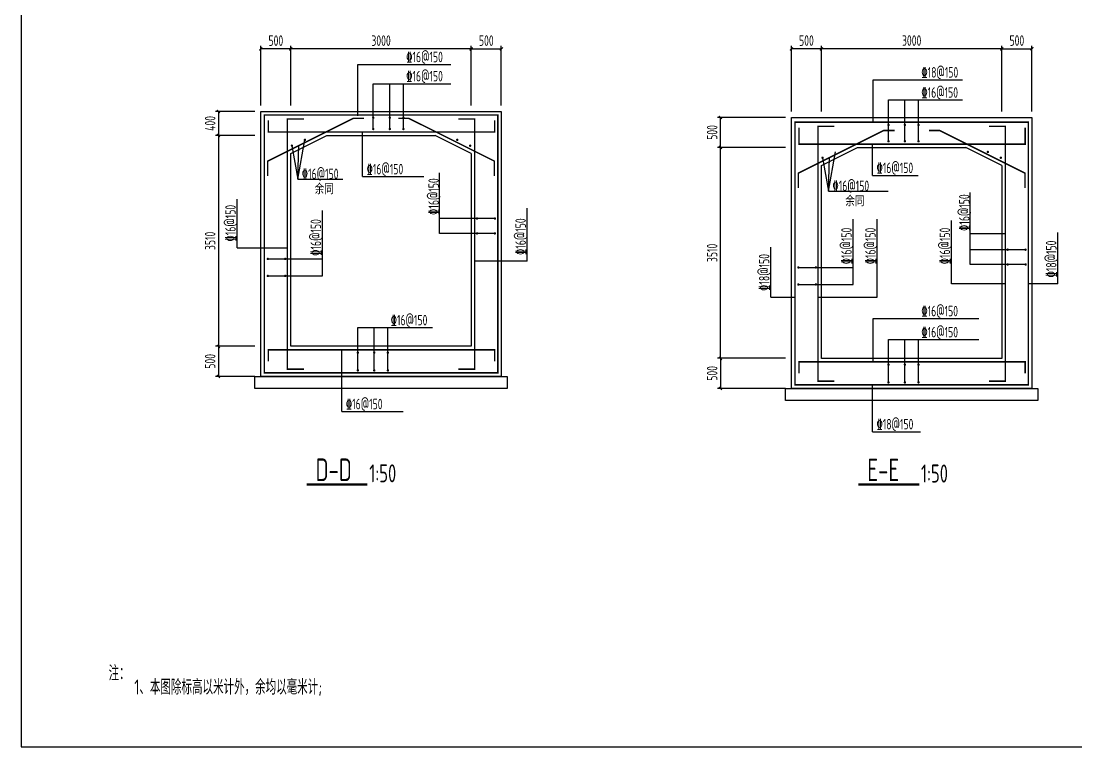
# Model space of a CAD drawing. Header units: millimetres. Extents: x -897614 to 191467, y -439928 to 101803.
# Drawn here: x 87951 to 105495, y -274551 to -262469 of the extents above; entities that cross this region are included whole.
import ezdxf

# ---------------------------------------------------------------- set-up
doc = ezdxf.new("R2010")
doc.units = ezdxf.units.MM
doc.header["$LTSCALE"] = 1000
for name, color, linetype in [('DC', 7, 'Continuous'), ('DIM_LEAD', 3, 'Continuous'), ('DIM_SYMB', 3, 'Continuous'), ('JG_TEXT', 7, 'Continuous'), ('PUB_TEXT', 7, 'Continuous'), ('REIN', 1, 'Continuous'), ('TEXT(水平)', 7, 'Continuous')]:
    doc.layers.add(name, color=color, linetype=linetype)
doc.layers.add('DY', color=1, linetype='Continuous', plot=False)
doc.layers.add('WALL', color=6, linetype='Continuous', lineweight=30)
doc.styles.add('TSSD', font='tssdeng.shx', dxfattribs={"width": 0.7, "bigfont": 'tssdchn.shx'})
doc.styles.add('TSSD_Rein', font='tssdeng.shx', dxfattribs={"width": 0.75, "bigfont": 'hztxt.shx'})
doc.dimstyles.new('TSD', dxfattribs={"dimtxt": 350, "dimasz": 100, "dimexe": 100, "dimexo": 200, "dimgap": 100, "dimtad": 1, "dimdec": 0, "dimzin": 0, "dimdsep": 46, "dimtxsty": 'TSSD', "dimblk": 'ARCHTICK', "dimcen": 0.09, "dimclrt": 7, "dimazin": 2, "dimtfac": 1, "dimtdec": 0, "dimtix": 1, "dimtmove": 2, "dimatfit": 3, "dimfxl": 0, "dimtolj": 1, "dimtzin": 0, "dimarcsym": 0})

# ---------------------------------------------------------------- blocks, each defined once
blk = doc.blocks.new('_ArchTick')
at = {"color": 0, "linetype": 'ByBlock', "const_width": 0.4}
blk.add_lwpolyline([(-0.5, -0.5), (0.5, 0.5)], dxfattribs=at)
blk = doc.blocks.new('*D507')
at = {"layer": 'Defpoints', "color": 0, "transparency": 16777216}
for p in [(91938, -263973), (91232, -264373), (91938, -264373)]:
    blk.add_point(p, dxfattribs=at)
at = {"layer": 'DIM_LEAD', "color": 0, "lineweight": -2, "transparency": 16777216}
for p, q in [((91838, -263973), (91182, -263973)), ((91232, -263973), (91232, -264373)), ((91838, -264373), (91182, -264373))]:
    blk.add_line(p, q, dxfattribs=at)
at = {"layer": 'DIM_LEAD', "color": 0, "lineweight": -2, "transparency": 16777216, "xscale": 50, "yscale": 50, "zscale": 50}
for p, rotation in [((91232, -263973), 90), ((91232, -264373), 270)]:
    blk.add_blockref('_ArchTick', p, dxfattribs=dict(at, rotation=rotation))
at = {"layer": 'DIM_LEAD', "color": 7, "transparency": 16777216, "insert": (91095, -264173), "char_height": 175, "attachment_point": 5, "rotation": 90, "style": 'TSSD'}
blk.add_mtext('\\A1;400', dxfattribs=at)
blk = doc.blocks.new('*D508')
at = {"layer": 'Defpoints', "color": 0, "transparency": 16777216}
for p in [(91938, -264373), (91232, -267883), (91938, -267883)]:
    blk.add_point(p, dxfattribs=at)
at = {"layer": 'DIM_LEAD', "color": 0, "lineweight": -2, "transparency": 16777216}
for p, q in [((91838, -264373), (91182, -264373)), ((91232, -264373), (91232, -267883)), ((91838, -267883), (91182, -267883))]:
    blk.add_line(p, q, dxfattribs=at)
at = {"layer": 'DIM_LEAD', "color": 0, "lineweight": -2, "transparency": 16777216, "xscale": 50, "yscale": 50, "zscale": 50}
for p, rotation in [((91232, -264373), 90), ((91232, -267883), 270)]:
    blk.add_blockref('_ArchTick', p, dxfattribs=dict(at, rotation=rotation))
at = {"layer": 'DIM_LEAD', "color": 7, "transparency": 16777216, "insert": (91095, -266128), "char_height": 175, "attachment_point": 5, "rotation": 90, "style": 'TSSD'}
blk.add_mtext('\\A1;3510', dxfattribs=at)
blk = doc.blocks.new('*D509')
at = {"layer": 'Defpoints', "color": 0, "transparency": 16777216}
for p in [(91938, -267883), (91232, -268383), (91938, -268383)]:
    blk.add_point(p, dxfattribs=at)
at = {"layer": 'DIM_LEAD', "color": 0, "lineweight": -2, "transparency": 16777216}
for p, q in [((91838, -267883), (91182, -267883)), ((91232, -267883), (91232, -268383)), ((91838, -268383), (91182, -268383))]:
    blk.add_line(p, q, dxfattribs=at)
at = {"layer": 'DIM_LEAD', "color": 0, "lineweight": -2, "transparency": 16777216, "xscale": 50, "yscale": 50, "zscale": 50}
for p, rotation in [((91232, -267883), 90), ((91232, -268383), 270)]:
    blk.add_blockref('_ArchTick', p, dxfattribs=dict(at, rotation=rotation))
at = {"layer": 'DIM_LEAD', "color": 7, "transparency": 16777216, "insert": (91095, -268133), "char_height": 175, "attachment_point": 5, "rotation": 90, "style": 'TSSD'}
blk.add_mtext('\\A1;500', dxfattribs=at)
blk = doc.blocks.new('*D510')
at = {"layer": 'Defpoints', "color": 0, "transparency": 16777216}
for p in [(95938, -262933), (95438, -263973), (95938, -263973)]:
    blk.add_point(p, dxfattribs=at)
at = {"layer": 'DIM_LEAD', "color": 0, "lineweight": -2, "transparency": 16777216}
for p, q in [((95438, -263873), (95438, -262883)), ((95438, -262933), (95938, -262933)), ((95938, -263873), (95938, -262883))]:
    blk.add_line(p, q, dxfattribs=at)
at = {"layer": 'DIM_LEAD', "color": 0, "lineweight": -2, "transparency": 16777216, "xscale": 50, "yscale": 50, "zscale": 50, "rotation": 180}
blk.add_blockref('_ArchTick', (95438, -262933), dxfattribs=at)
at = {"layer": 'DIM_LEAD', "color": 0, "lineweight": -2, "transparency": 16777216, "xscale": 50, "yscale": 50, "zscale": 50}
blk.add_blockref('_ArchTick', (95938, -262933), dxfattribs=at)
at = {"layer": 'DIM_LEAD', "color": 7, "transparency": 16777216, "insert": (95688, -262795), "char_height": 175, "attachment_point": 5, "style": 'TSSD'}
blk.add_mtext('\\A1;500', dxfattribs=at)
blk = doc.blocks.new('*D513')
at = {"layer": 'Defpoints', "color": 0, "transparency": 16777216}
for p in [(92438, -262933), (92438, -263973), (95438, -263973)]:
    blk.add_point(p, dxfattribs=at)
at = {"layer": 'DIM_LEAD', "color": 0, "lineweight": -2, "transparency": 16777216}
for p, q in [((92438, -263873), (92438, -262883)), ((95438, -262933), (92438, -262933)), ((95438, -263873), (95438, -262883))]:
    blk.add_line(p, q, dxfattribs=at)
at = {"layer": 'DIM_LEAD', "color": 0, "lineweight": -2, "transparency": 16777216, "xscale": 50, "yscale": 50, "zscale": 50, "rotation": 180}
blk.add_blockref('_ArchTick', (92438, -262933), dxfattribs=at)
at = {"layer": 'DIM_LEAD', "color": 0, "lineweight": -2, "transparency": 16777216, "xscale": 50, "yscale": 50, "zscale": 50}
blk.add_blockref('_ArchTick', (95438, -262933), dxfattribs=at)
at = {"layer": 'DIM_LEAD', "color": 7, "transparency": 16777216, "insert": (93938, -262795), "char_height": 175, "attachment_point": 5, "style": 'TSSD'}
blk.add_mtext('\\A1;3000', dxfattribs=at)
blk = doc.blocks.new('*D514')
at = {"layer": 'Defpoints', "color": 0, "transparency": 16777216}
for p in [(91938, -262933), (91938, -263973), (92438, -263973)]:
    blk.add_point(p, dxfattribs=at)
at = {"layer": 'DIM_LEAD', "color": 0, "lineweight": -2, "transparency": 16777216}
for p, q in [((91938, -263873), (91938, -262883)), ((92438, -262933), (91938, -262933)), ((92438, -263873), (92438, -262883))]:
    blk.add_line(p, q, dxfattribs=at)
at = {"layer": 'DIM_LEAD', "color": 0, "lineweight": -2, "transparency": 16777216, "xscale": 50, "yscale": 50, "zscale": 50, "rotation": 180}
blk.add_blockref('_ArchTick', (91938, -262933), dxfattribs=at)
at = {"layer": 'DIM_LEAD', "color": 0, "lineweight": -2, "transparency": 16777216, "xscale": 50, "yscale": 50, "zscale": 50}
blk.add_blockref('_ArchTick', (92438, -262933), dxfattribs=at)
at = {"layer": 'DIM_LEAD', "color": 7, "transparency": 16777216, "insert": (92188, -262795), "char_height": 175, "attachment_point": 5, "style": 'TSSD'}
blk.add_mtext('\\A1;500', dxfattribs=at)
blk = doc.blocks.new('*D519')
at = {"layer": 'Defpoints', "color": 0, "transparency": 16777216}
for p in [(100763, -268083), (99582, -268583), (100763, -268583)]:
    blk.add_point(p, dxfattribs=at)
at = {"layer": 'DIM_LEAD', "color": 0, "lineweight": -2, "transparency": 16777216}
for p, q in [((100663, -268083), (99532, -268083)), ((99582, -268083), (99582, -268583)), ((100663, -268583), (99532, -268583))]:
    blk.add_line(p, q, dxfattribs=at)
at = {"layer": 'DIM_LEAD', "color": 0, "lineweight": -2, "transparency": 16777216, "xscale": 50, "yscale": 50, "zscale": 50}
for p, rotation in [((99582, -268083), 90), ((99582, -268583), 270)]:
    blk.add_blockref('_ArchTick', p, dxfattribs=dict(at, rotation=rotation))
at = {"layer": 'DIM_LEAD', "color": 7, "transparency": 16777216, "insert": (99445, -268333), "char_height": 175, "attachment_point": 5, "rotation": 90, "style": 'TSSD'}
blk.add_mtext('\\A1;500', dxfattribs=at)
blk = doc.blocks.new('*D520')
at = {"layer": 'Defpoints', "color": 0, "transparency": 16777216}
for p in [(104763, -262932), (104263, -264073), (104763, -264073)]:
    blk.add_point(p, dxfattribs=at)
at = {"layer": 'DIM_LEAD', "color": 0, "lineweight": -2, "transparency": 16777216}
for p, q in [((104263, -263973), (104263, -262882)), ((104263, -262932), (104763, -262932)), ((104763, -263973), (104763, -262882))]:
    blk.add_line(p, q, dxfattribs=at)
at = {"layer": 'DIM_LEAD', "color": 0, "lineweight": -2, "transparency": 16777216, "xscale": 50, "yscale": 50, "zscale": 50, "rotation": 180}
blk.add_blockref('_ArchTick', (104263, -262932), dxfattribs=at)
at = {"layer": 'DIM_LEAD', "color": 0, "lineweight": -2, "transparency": 16777216, "xscale": 50, "yscale": 50, "zscale": 50}
blk.add_blockref('_ArchTick', (104763, -262932), dxfattribs=at)
at = {"layer": 'DIM_LEAD', "color": 7, "transparency": 16777216, "insert": (104513, -262794), "char_height": 175, "attachment_point": 5, "style": 'TSSD'}
blk.add_mtext('\\A1;500', dxfattribs=at)
blk = doc.blocks.new('*D521')
at = {"layer": 'Defpoints', "color": 0, "transparency": 16777216}
for p in [(99582, -264573), (100763, -264573), (100763, -268083)]:
    blk.add_point(p, dxfattribs=at)
at = {"layer": 'DIM_LEAD', "color": 0, "lineweight": -2, "transparency": 16777216}
for p, q in [((100663, -264573), (99532, -264573)), ((99582, -268083), (99582, -264573)), ((100663, -268083), (99532, -268083))]:
    blk.add_line(p, q, dxfattribs=at)
at = {"layer": 'DIM_LEAD', "color": 0, "lineweight": -2, "transparency": 16777216, "xscale": 50, "yscale": 50, "zscale": 50}
for p, rotation in [((99582, -264573), 90), ((99582, -268083), 270)]:
    blk.add_blockref('_ArchTick', p, dxfattribs=dict(at, rotation=rotation))
at = {"layer": 'DIM_LEAD', "color": 7, "transparency": 16777216, "insert": (99445, -266328), "char_height": 175, "attachment_point": 5, "rotation": 90, "style": 'TSSD'}
blk.add_mtext('\\A1;3510', dxfattribs=at)
blk = doc.blocks.new('*D522')
at = {"layer": 'Defpoints', "color": 0, "transparency": 16777216}
for p in [(99582, -264073), (100763, -264073), (100763, -264573)]:
    blk.add_point(p, dxfattribs=at)
at = {"layer": 'DIM_LEAD', "color": 0, "lineweight": -2, "transparency": 16777216}
for p, q in [((100663, -264073), (99532, -264073)), ((99582, -264573), (99582, -264073)), ((100663, -264573), (99532, -264573))]:
    blk.add_line(p, q, dxfattribs=at)
at = {"layer": 'DIM_LEAD', "color": 0, "lineweight": -2, "transparency": 16777216, "xscale": 50, "yscale": 50, "zscale": 50}
for p, rotation in [((99582, -264073), 90), ((99582, -264573), 270)]:
    blk.add_blockref('_ArchTick', p, dxfattribs=dict(at, rotation=rotation))
at = {"layer": 'DIM_LEAD', "color": 7, "transparency": 16777216, "insert": (99445, -264323), "char_height": 175, "attachment_point": 5, "rotation": 90, "style": 'TSSD'}
blk.add_mtext('\\A1;500', dxfattribs=at)
blk = doc.blocks.new('*D523')
at = {"layer": 'Defpoints', "color": 0, "transparency": 16777216}
for p in [(101263, -262932), (101263, -264073), (104263, -264073)]:
    blk.add_point(p, dxfattribs=at)
at = {"layer": 'DIM_LEAD', "color": 0, "lineweight": -2, "transparency": 16777216}
for p, q in [((101263, -263973), (101263, -262882)), ((104263, -262932), (101263, -262932)), ((104263, -263973), (104263, -262882))]:
    blk.add_line(p, q, dxfattribs=at)
at = {"layer": 'DIM_LEAD', "color": 0, "lineweight": -2, "transparency": 16777216, "xscale": 50, "yscale": 50, "zscale": 50, "rotation": 180}
blk.add_blockref('_ArchTick', (101263, -262932), dxfattribs=at)
at = {"layer": 'DIM_LEAD', "color": 0, "lineweight": -2, "transparency": 16777216, "xscale": 50, "yscale": 50, "zscale": 50}
blk.add_blockref('_ArchTick', (104263, -262932), dxfattribs=at)
at = {"layer": 'DIM_LEAD', "color": 7, "transparency": 16777216, "insert": (102763, -262794), "char_height": 175, "attachment_point": 5, "style": 'TSSD'}
blk.add_mtext('\\A1;3000', dxfattribs=at)
blk = doc.blocks.new('*D524')
at = {"layer": 'Defpoints', "color": 0, "transparency": 16777216}
for p in [(100763, -262932), (100763, -264073), (101263, -264073)]:
    blk.add_point(p, dxfattribs=at)
at = {"layer": 'DIM_LEAD', "color": 0, "lineweight": -2, "transparency": 16777216}
for p, q in [((100763, -263973), (100763, -262882)), ((101263, -262932), (100763, -262932)), ((101263, -263973), (101263, -262882))]:
    blk.add_line(p, q, dxfattribs=at)
at = {"layer": 'DIM_LEAD', "color": 0, "lineweight": -2, "transparency": 16777216, "xscale": 50, "yscale": 50, "zscale": 50, "rotation": 180}
blk.add_blockref('_ArchTick', (100763, -262932), dxfattribs=at)
at = {"layer": 'DIM_LEAD', "color": 0, "lineweight": -2, "transparency": 16777216, "xscale": 50, "yscale": 50, "zscale": 50}
blk.add_blockref('_ArchTick', (101263, -262932), dxfattribs=at)
at = {"layer": 'DIM_LEAD', "color": 7, "transparency": 16777216, "insert": (101013, -262794), "char_height": 175, "attachment_point": 5, "style": 'TSSD'}
blk.add_mtext('\\A1;500', dxfattribs=at)

msp = doc.modelspace()

# ---------------------------------------------------------------- linework, layer by layer
at = {"layer": 'DC'}
for points in [[(91837.80986, -268382.85942), (96037.80986, -268382.85942), (96037.80986, -268582.85942), (91837.80986, -268582.85942)], [(100663.44901, -268583.05478), (104863.44901, -268583.05478), (104863.44901, -268783.05478), (100663.44901, -268783.05478)]]:
    msp.add_lwpolyline(points, close=True, dxfattribs=at)
at = {"layer": 'DIM_SYMB', "const_width": 40}
for points in [[(92700.8559, -270181.69056), (93712.02913, -270181.69064)], [(101877.38197, -270184.96398), (102888.5552, -270184.96406)]]:
    msp.add_lwpolyline(points, dxfattribs=at)
at = {"layer": 'DY'}
msp.add_lwpolyline([(87950.78828, -274551.03329), (117650.78828, -274551.03329), (117650.78828, -253551.03329), (87950.78828, -253551.03329)], close=True, dxfattribs=at)
at = {"layer": 'JG_TEXT'}
for p, q in [((93553.99949, -264044.37183), (93553.99949, -263192.17165)), ((93553.99949, -263192.17165), (95100.92417, -263192.17165)), ((102122.433, -264165.15858), (102122.433, -263448.44062)), ((102122.433, -263448.44062), (103610.79109, -263448.44062)), ((93808.53644, -264265.96423), (93808.53644, -263511.99214)), ((93808.53644, -263511.99214), (95100.92417, -263511.99214)), ((94082.52595, -264265.96423), (94082.52595, -263511.99214)), ((94308.7661, -264265.96423), (94308.7661, -263511.99214)), ((102376.96995, -264470.07872), (102376.96995, -263782.74112)), ((102376.96995, -263782.74112), (103610.79109, -263782.74112)), ((102650.95946, -264470.07872), (102650.95946, -263782.74112)), ((102877.19961, -264470.07872), (102877.19961, -263782.74112)), ((93627.93904, -265058.42185), (93627.93904, -264314.63962)), ((92455.69819, -264543.52158), (92553.20216, -265101.17922)), ((92553.20216, -265101.17922), (92671.31732, -264445.78982)), ((92553.20216, -265101.17922), (92568.79801, -264542.27363)), ((102109.04385, -265038.19145), (102109.04385, -264518.75411)), ((101378.8413, -265301.37458), (101496.95647, -264645.98518)), ((101281.33733, -264743.71694), (101378.8413, -265301.37458)), ((101378.8413, -265301.37458), (101394.43716, -264742.46899)), ((93627.93904, -265058.42185), (94651.04965, -265058.42185)), ((94911.07691, -266002.98951), (94911.07691, -264997.46078)), ((102109.04385, -265038.19145), (102870.63383, -265038.19145)), ((92553.20216, -265101.17922), (93301.76184, -265101.17922)), ((91545.43264, -266244.19297), (91545.43264, -265433.73723)), ((101378.8413, -265301.37458), (102370.03231, -265301.37458)), ((103736.71606, -266521.18487), (103736.71606, -265325.41265)), ((96370.32114, -266468.07929), (96370.32114, -265584.43744)), ((92964.54281, -266711.33962), (92964.54281, -265623.88101)), ((95831.29482, -265756.29667), (94911.07691, -265756.29667)), ((101790.18196, -266853.29083), (101790.18196, -265764.17142)), ((102188.83469, -267065.24471), (102188.83469, -265764.17142)), ((103426.94621, -266842.15395), (103426.94621, -265791.56347)), ((95831.29482, -266002.98951), (94911.07691, -266002.98951)), ((104312.98608, -266012.61122), (103736.71606, -266012.61122)), ((105195.96029, -266842.15395), (105195.96029, -265990.65034)), ((91545.43264, -266244.19297), (92379.59007, -266244.19297)), ((100421.2354, -267065.24471), (100421.2354, -266231.80356)), ((104656.93396, -266274.49203), (103736.71606, -266274.49203)), ((92053.7374, -266428.20855), (92964.54281, -266428.20855)), ((96370.32114, -266468.07929), (95496.02965, -266468.07929)), ((100879.37654, -266570.15975), (101790.18196, -266570.15975)), ((104656.93396, -266521.18487), (103736.71606, -266521.18487)), ((92053.7374, -266711.33962), (92964.54281, -266711.33962)), ((104321.6688, -266842.15395), (103426.94621, -266842.15395)), ((105195.96029, -266842.15395), (104705.22921, -266842.15395)), ((100879.37654, -266853.29083), (101790.18196, -266853.29083)), ((100421.2354, -267065.24471), (100821.6688, -267065.24471)), ((101205.22921, -267065.24471), (102188.83469, -267065.24471)), ((102122.433, -268154.56719), (102122.433, -267421.06301)), ((102122.433, -267421.06301), (103878.22169, -267421.06301)), ((93551.33081, -268284.18403), (93551.33081, -267571.95437)), ((93551.33081, -267571.95437), (94793.88655, -267571.95437)), ((93825.32031, -268284.18403), (93825.32031, -267571.95437)), ((94051.56046, -268284.18403), (94051.56046, -267571.95437)), ((102376.96995, -268484.37939), (102376.96995, -267772.14973)), ((102376.96995, -267772.14973), (103878.22169, -267772.14973)), ((102650.95946, -268484.37939), (102650.95946, -267772.14973)), ((102877.19961, -268484.37939), (102877.19961, -267772.14973)), ((93283.40471, -268968.42185), (93283.40471, -267941.07921)), ((102109.04385, -269303.79282), (102109.04385, -268533.05478)), ((93283.40471, -268968.42185), (94306.51531, -268968.42185)), ((102109.04385, -269303.79282), (102908.00003, -269303.79282))]:
    msp.add_line(p, q, dxfattribs=at)
at = {"layer": 'REIN', "const_width": 24}
for points in [[(91996.02965, -264031.07921), (95879.59007, -264031.07921), (95879.59007, -268324.63962), (91996.02965, -268324.63962)], [(100821.6688, -264151.86596), (104705.22921, -264151.86596), (104705.22921, -268524.83498), (100821.6688, -268524.83498)]]:
    msp.add_lwpolyline(points, close=True, dxfattribs=at)
for points in [[(92052.75838, -265048.50719), (92052.75838, -264800.29345), (93473.35203, -264089.99663), (93652.17658, -264089.99663)], [(95825.89809, -264123.87675), (95825.89809, -264314.63962), (92062.82034, -264314.63962), (92062.82034, -264123.87675)], [(92653.54916, -268263.7928), (92379.59007, -268263.7928), (92379.59007, -264098.77988), (92653.54916, -264098.77988)], [(95822.86134, -265048.50719), (95822.86134, -264800.29345), (94402.26769, -264089.99663), (94223.44314, -264089.99663)], [(95222.07056, -268263.7928), (95496.02965, -268263.7928), (95496.02965, -264098.77988), (95222.07056, -264098.77988)], [(101479.18831, -268463.98816), (101205.22921, -268463.98816), (101205.22921, -264219.56663), (101479.18831, -264219.56663)], [(104047.7097, -268463.98816), (104321.6688, -268463.98816), (104321.6688, -264219.56663), (104047.7097, -264219.56663)], [(100878.39753, -265248.70255), (100878.39753, -265000.48881), (102298.99117, -264290.19199), (102477.81573, -264290.19199)], [(104651.53723, -264244.6635), (104651.53723, -264518.75411), (100888.45948, -264518.75411), (100888.45948, -264244.6635)], [(104648.50048, -265248.70255), (104648.50048, -265000.48881), (103227.90684, -264290.19199), (103049.08228, -264290.19199)], [(95825.89809, -268131.84209), (95825.89809, -267941.07921), (92062.82034, -267941.07921), (92062.82034, -268131.84209)], [(104651.53723, -268332.03745), (104651.53723, -268141.27457), (100888.45948, -268141.27457), (100888.45948, -268332.03745)]]:
    msp.add_lwpolyline(points, dxfattribs=at)
at = {"layer": 'REIN', "const_width": 20}
for points in [[(93798.53644, -264078.01746, 1), (93818.53644, -264078.01746, 1)], [(94072.52595, -264078.01746, 1), (94092.52595, -264078.01746, 1)], [(94298.7661, -264078.01746, 1), (94318.7661, -264078.01746, 1)], [(102366.96995, -264198.80421, 1), (102386.96995, -264198.80421, 1)], [(102640.95946, -264198.80421, 1), (102660.95946, -264198.80421, 1)], [(102867.19961, -264198.80421, 1), (102887.19961, -264198.80421, 1)], [(93798.53644, -264265.96423, 1), (93818.53644, -264265.96423, 1)], [(94072.52595, -264265.96423, 1), (94092.52595, -264265.96423, 1)], [(94298.7661, -264265.96423, 1), (94318.7661, -264265.96423, 1)], [(92445.69819, -264543.52158, 1), (92465.69819, -264543.52158, 1)], [(92661.31732, -264445.78982, 1), (92681.31732, -264445.78982, 1)], [(95214.3024, -264445.78982, -1), (95194.3024, -264445.78982, -1)], [(95429.92153, -264543.52158, -1), (95409.92153, -264543.52158, -1)], [(102366.96995, -264470.07872, 1), (102386.96995, -264470.07872, 1)], [(102640.95946, -264470.07872, 1), (102660.95946, -264470.07872, 1)], [(102867.19961, -264470.07872, 1), (102887.19961, -264470.07872, 1)], [(101271.33733, -264743.71694, 1), (101291.33733, -264743.71694, 1)], [(104039.94155, -264645.98518, -1), (104019.94155, -264645.98518, -1)], [(104255.56068, -264743.71694, -1), (104235.56068, -264743.71694, -1)], [(95544.20876, -265756.29667, -1), (95524.20876, -265756.29667, -1)], [(95841.29482, -265756.29667, -1), (95821.29482, -265756.29667, -1)], [(95544.20876, -266002.98951, -1), (95524.20876, -266002.98951, -1)], [(95841.29482, -266002.98951, -1), (95821.29482, -266002.98951, -1)], [(104369.84791, -266274.49203, -1), (104349.84791, -266274.49203, -1)], [(104666.93396, -266274.49203, -1), (104646.93396, -266274.49203, -1)], [(92043.7374, -266428.20855, 1), (92063.7374, -266428.20855, 1)], [(92334.43868, -266428.20855, 1), (92354.43868, -266428.20855, 1)], [(100869.37654, -266570.15975, 1), (100889.37654, -266570.15975, 1)], [(101160.07783, -266570.15975, 1), (101180.07783, -266570.15975, 1)], [(104369.84791, -266521.18487, -1), (104349.84791, -266521.18487, -1)], [(104666.93396, -266521.18487, -1), (104646.93396, -266521.18487, -1)], [(92043.7374, -266711.33962, 1), (92063.7374, -266711.33962, 1)], [(92334.43868, -266711.33962, 1), (92354.43868, -266711.33962, 1)], [(100869.37654, -266853.29083, 1), (100889.37654, -266853.29083, 1)], [(101160.07783, -266853.29083, 1), (101180.07783, -266853.29083, 1)], [(93541.33081, -267988.01746, 1), (93561.33081, -267988.01746, 1)], [(93815.32031, -267988.01746, 1), (93835.32031, -267988.01746, 1)], [(94041.56046, -267988.01746, 1), (94061.56046, -267988.01746, 1)], [(102366.96995, -268188.21282, 1), (102386.96995, -268188.21282, 1)], [(102640.95946, -268188.21282, 1), (102660.95946, -268188.21282, 1)], [(102867.19961, -268188.21282, 1), (102887.19961, -268188.21282, 1)], [(93541.33081, -268284.18403, 1), (93561.33081, -268284.18403, 1)], [(93815.32031, -268284.18403, 1), (93835.32031, -268284.18403, 1)], [(94041.56046, -268284.18403, 1), (94061.56046, -268284.18403, 1)], [(102366.96995, -268484.37939, 1), (102386.96995, -268484.37939, 1)], [(102640.95946, -268484.37939, 1), (102660.95946, -268484.37939, 1)], [(102867.19961, -268484.37939, 1), (102887.19961, -268484.37939, 1)]]:
    msp.add_lwpolyline(points, format="xyb", close=True, dxfattribs=at)
at = {"layer": 'WALL'}
for points in [[(91937.80986, -263972.85942), (95937.80986, -263972.85942), (95937.80986, -268382.85942), (91937.80986, -268382.85942)], [(100763.44901, -264073.05478), (104763.44901, -264073.05478), (104763.44901, -268583.05478), (100763.44901, -268583.05478)]]:
    msp.add_lwpolyline(points, close=True, dxfattribs=at)
for points in [[(92437.80986, -264672.85942), (93037.80986, -264372.85942)], [(93037.80986, -264372.85942), (94837.80986, -264372.85942)], [(95437.80986, -264672.85942), (94837.80986, -264372.85942)], [(95437.80986, -264672.85942), (95437.80986, -267882.85942), (92437.80986, -267882.85942), (92437.80986, -264672.85942)], [(101263.44901, -264873.05478), (101863.44901, -264573.05478)], [(101863.44901, -264573.05478), (103663.44901, -264573.05478)], [(104263.44901, -264873.05478), (103663.44901, -264573.05478)], [(104263.44901, -264873.05478), (104263.44901, -268083.05478), (101263.44901, -268083.05478), (101263.44901, -264873.05478)]]:
    msp.add_lwpolyline(points, dxfattribs=at)

# ---------------------------------------------------------------- texts
at = {"layer": 'JG_TEXT', "style": 'TSSD', "width": 0.7}
for s, p in [('%%13216@150', (94355.41022, -263154.56303, 0)), ('%%13216@150', (94355.41022, -263474.38352, 0)), ('%%13218@150', (102923.84373, -263410.832, 0)), ('%%13216@150', (102923.84373, -263745.13249, 0)), ('%%13216@150', (92619.61495, -265100.08721, 0)), ('%%13216@150', (93696.67169, -265020.81323, 0)), ('%%13216@150', (102177.7765, -265000.58283, 0)), ('余同', (92833.36827, -265351.12253, 0)), ('%%13216@150', (101445.2541, -265300.28257, 0)), ('余同', (101659.00741, -265551.31789, 0)), ('%%13216@150', (102923.84373, -267383.45439, 0)), ('%%13216@150', (94098.20458, -267534.34575, 0)), ('%%13216@150', (102923.84373, -267734.54111, 0)), ('%%13216@150', (93352.13736, -268930.81323, 0)), ('%%13218@150', (102177.7765, -269266.1842, 0))]:
    msp.add_text(s, height=175, dxfattribs=at).set_placement(p)
for s, p in [('%%13216@150', (94900.42857, -265696.48514, 0)), ('%%13216@150', (103726.06772, -265963.10323, 0)), ('%%13216@150', (91521.80609, -266139.0229, 0)), ('%%13216@150', (92940.91626, -266376.88686, 0)), ('%%13216@150', (96346.69459, -266362.90922, 0)), ('%%13216@150', (101766.5554, -266518.83807, 0)), ('%%13216@150', (102165.20814, -266518.83807, 0)), ('%%13216@150', (103403.31966, -266518.83807, 0)), ('%%13218@150', (105172.33374, -266736.98388, 0)), ('%%13218@150', (100397.60884, -266960.07464, 0))]:
    msp.add_text(s, height=175, rotation=90, dxfattribs=at).set_placement(p)
at = {"layer": 'PUB_TEXT', "style": 'TSSD', "width": 0.7}
for s, height, p in [('D-D', 375, (92848.89663, -270125.11453)), ('E-E', 375, (102025.42271, -270128.38795)), ('1:50', 300, (93742.05841, -270146.84955)), ('1:50', 300, (102918.58449, -270150.12297))]:
    msp.add_text(s, height=height, rotation=359.999999146, dxfattribs=at).set_placement(p)
at = {"layer": 'TEXT(水平)', "style": 'TSSD_Rein', "width": 0.7}
for s, p in [('注：', (89406.36927, -273448.96428)), ('1、本图除标高以米计外，余均以毫米计;', (89834.69061, -273679.6142))]:
    msp.add_text(s, height=250, dxfattribs=at).set_placement(p)

# ---------------------------------------------------------------- dimensions: what is measured, and where the dimension line sits
at = {"layer": 'DIM_LEAD'}
for base, p1, p2, picture, middle in [((91937.80986, -262932.92554), (92437.80986, -263972.85942), (91937.80986, -263972.85942), '*D514', (92187.80986, -262795.42554)), ((92437.80986, -262932.92554), (95437.80986, -263972.85942), (92437.80986, -263972.85942), '*D513', (93937.80986, -262795.42554)), ((95937.80986, -262932.92554), (95437.80986, -263972.85942), (95937.80986, -263972.85942), '*D510', (95687.80986, -262795.42554)), ((100763.44901, -262931.7981), (101263.44901, -264073.05478), (100763.44901, -264073.05478), '*D524', (101013.44901, -262794.2981)), ((101263.44901, -262931.7981), (104263.44901, -264073.05478), (101263.44901, -264073.05478), '*D523', (102763.44901, -262794.2981)), ((104763.44901, -262931.7981), (104263.44901, -264073.05478), (104763.44901, -264073.05478), '*D520', (104513.44901, -262794.2981))]:
    dim = msp.add_linear_dim(base=base, p1=p1, p2=p2, dimstyle='TSD', override={"dimscale": 0.5, "dimtfillclr": 256}, dxfattribs=at)
    dim.commit()
    dim.dimension.update_dxf_attribs({"geometry": picture, "text_midpoint": middle})
for base, p1, p2, picture, middle in [((91232.00615, -264372.85942), (91937.80986, -263972.85942), (91937.80986, -264372.85942), '*D507', (91094.50615, -264172.85942)), ((99582.02049, -264073.05478), (100763.44901, -264573.05478), (100763.44901, -264073.05478), '*D522', (99444.52049, -264323.05478)), ((91232.00615, -267882.85942), (91937.80986, -264372.85942), (91937.80986, -267882.85942), '*D508', (91094.50615, -266127.85942)), ((99582.02049, -264573.05478), (100763.44901, -268083.05478), (100763.44901, -264573.05478), '*D521', (99444.52049, -266328.05478)), ((91232.00615, -268382.85942), (91937.80986, -267882.85942), (91937.80986, -268382.85942), '*D509', (91094.50615, -268132.85942)), ((99582.02049, -268583.05478), (100763.44901, -268083.05478), (100763.44901, -268583.05478), '*D519', (99444.52049, -268333.05478))]:
    dim = msp.add_linear_dim(base=base, p1=p1, p2=p2, angle=90, dimstyle='TSD', override={"dimscale": 0.5, "dimtfillclr": 256}, dxfattribs=at)
    dim.commit()
    dim.dimension.update_dxf_attribs({"geometry": picture, "text_midpoint": middle})

doc.saveas('drawing.dxf')
